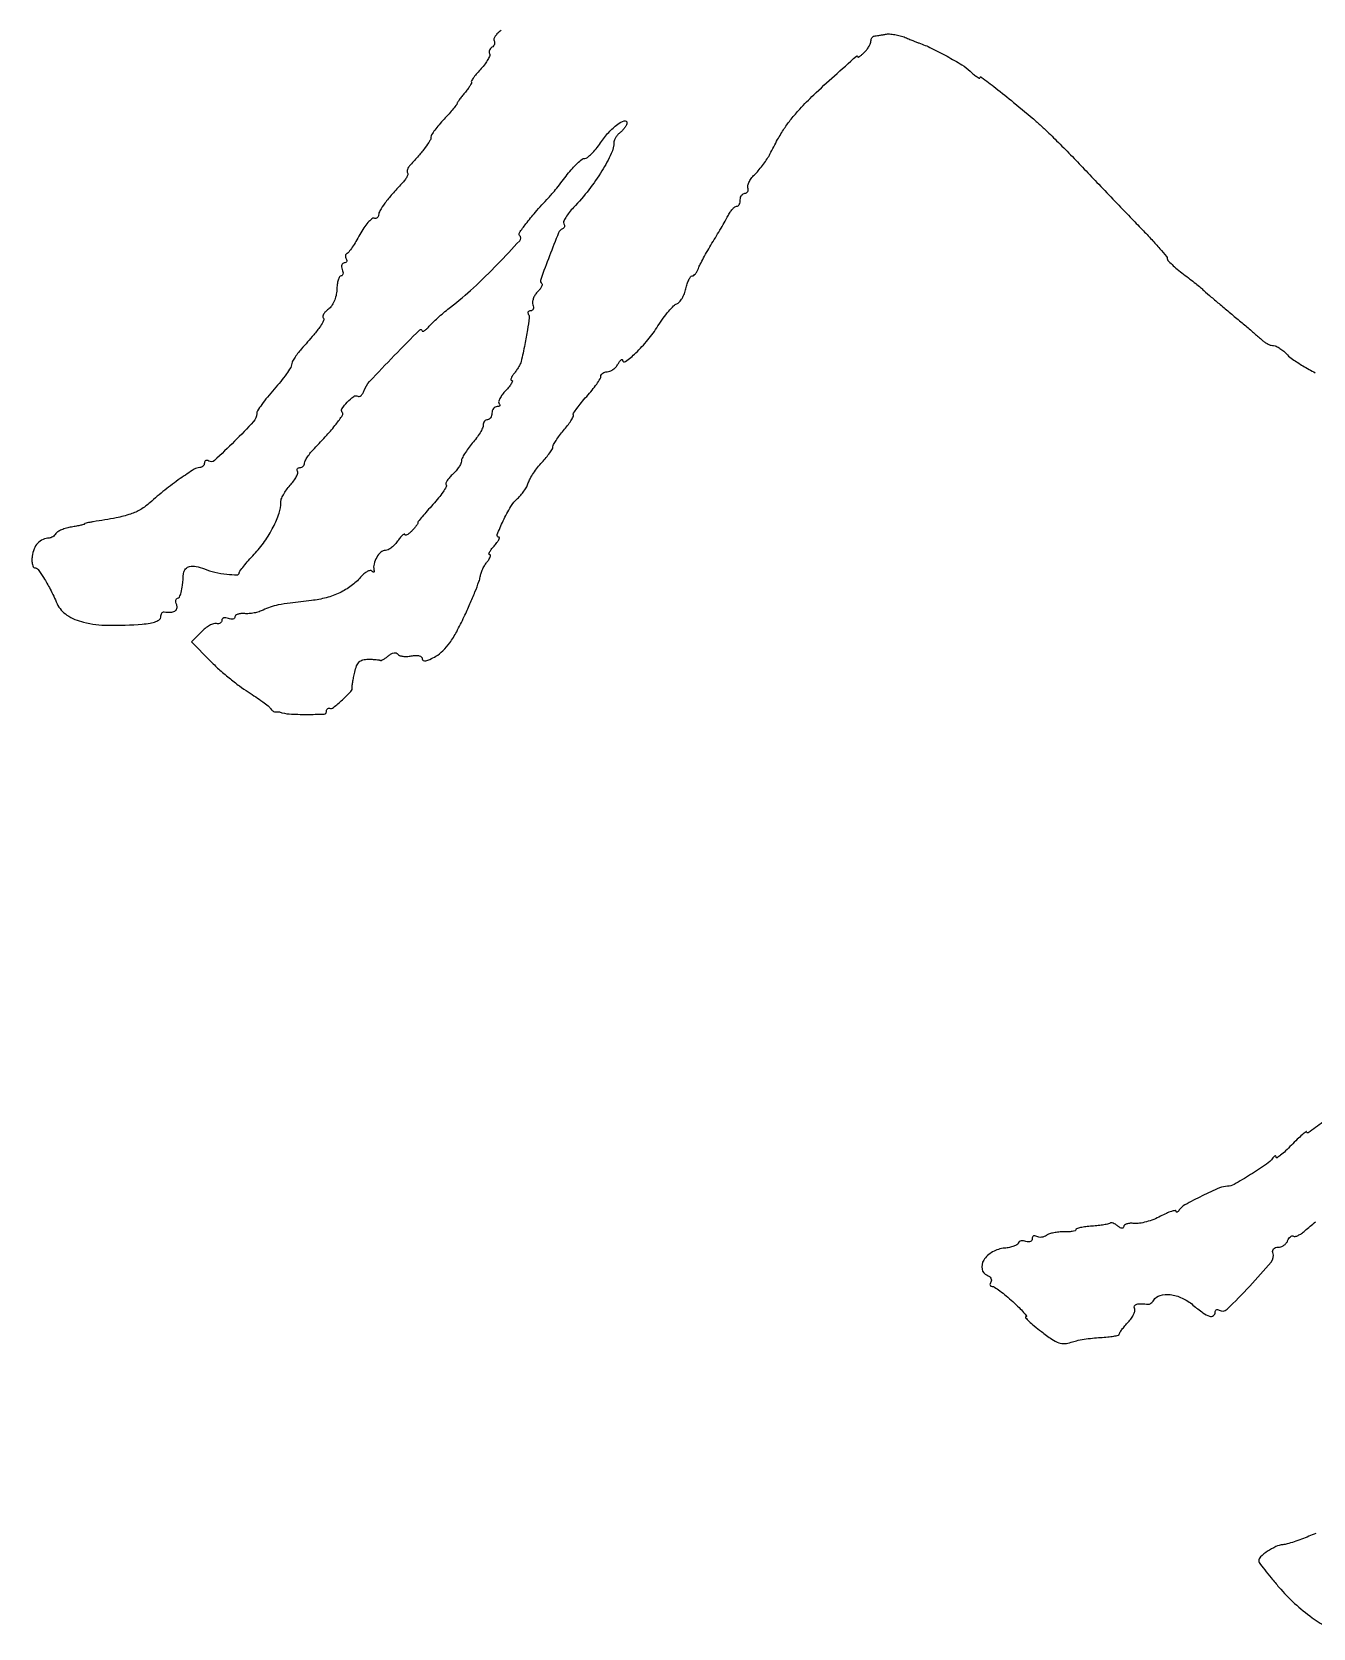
# Model space of a CAD drawing. Extents: x 0 to 604, y 0 to 736.
# Drawn here: x 0.4 to 294.5, y 1.6 to 368 of the extents above; entities that cross this region are included whole.
import ezdxf

# ---------------------------------------------------------------- set-up
doc = ezdxf.new("R2010")
doc.units = 0

msp = doc.modelspace()

# ---------------------------------------------------------------- linework, layer by layer
for points in [[(108.091679, 368.351661, 0.037068), (107.316933, 367.718572, 0.054132), (106.747381, 367.047051, 0.069177), (106.448004, 366.438409, 0.221669), (106.499582, 366.000676, -0.118976), (106.623491, 365.62264, -0.100653), (106.57271, 365.20408, -0.092279), (106.35408, 364.808968, -0.08213), (106, 364.5, 0.076419), (105.642974, 364.195529, 0.089521), (105.416872, 363.812777, 0.100753), (105.354726, 363.412896, 0.127414), (105.464952, 363.056708, -0.234816), (105.508765, 362.583378, -0.036678), (105.09504, 361.709786, -0.03428), (104.411306, 360.675585, -0.023685), (103.506951, 359.602001, 0.012076), (102.58212, 358.554448, 0.018559), (101.838591, 357.600354, 0.013429), (101.290513, 356.795821, 0.265801), (101.275687, 356.508615, -0.238422), (101.275661, 356.231807, -0.02049), (100.920045, 355.594818, -0.023542), (100.404199, 354.836299, -0.015951), (99.75, 354.020989, 0.008605), (99.079571, 353.210147, 0.012224), (98.514062, 352.465068, 0.008319), (98.071694, 351.829628, 0.148964), (98, 351.594324, -0.171529), (97.91277, 351.347533, -0.004003), (97.11875, 350.380581, -0.008411), (96.149691, 349.258465, -0.00555), (95, 348, 0.012706), (93.851003, 346.70557, 0.017048), (92.88125, 345.472544, 0.014229), (92.150008, 344.412575, 0.144861), (92, 343.905676, -0.141919), (91.756785, 343.066053, -0.017475), (90.669524, 341.472896, -0.018784), (89.163722, 339.577561, -0.012345), (87.297619, 337.507456, 0.041334), (86.87659, 336.982189, 0.059891), (86.605804, 336.453604, 0.077759), (86.514743, 336.0011, 0.210211), (86.630952, 335.702381, -0.273083), (86.717019, 335.368427, -0.050792), (86.470759, 334.7562, -0.041912), (85.9969, 334.013164, -0.026869), (85.333333, 333.233618, 0.010941), (83.108704, 330.782755, 0.020153), (81.426514, 328.680566, 0.021163), (80.27778, 326.973218, 0.138355), (80, 325.988569, -0.114082), (79.917413, 325.631315, -0.127855), (79.688108, 325.36383, -0.119304), (79.343457, 325.230038, -0.091264), (78.93824, 325.25, 0.243925), (78.39748, 325.113499, 0.032742), (77.545576, 324.251608, 0.031766), (76.603777, 323.014272, 0.021626), (75.68824, 321.500155, -0.010209), (74.794953, 319.943668, -0.013794), (73.920653, 318.576692, -0.010772), (73.144238, 317.484874, -0.129078), (72.743769, 317.164745, 0.134504), (72.499867, 316.965471, 0.117223), (72.375723, 316.659091, 0.100517), (72.393771, 316.289286, 0.07626), (72.552786, 315.91459, -0.0892), (72.69049, 315.565419, -0.168006), (72.650126, 315.268661, -0.177249), (72.438454, 315.070735, -0.100587), (72.090402, 315, 0.172457), (71.747127, 314.877971, 0.149855), (71.53372, 314.559375, 0.105471), (71.493584, 314.074174, 0.059765), (71.638374, 313.5, -0.048926), (71.796623, 312.92515, -0.089241), (71.793153, 312.439955, -0.138688), (71.635011, 312.121387, -0.210985), (71.356989, 311.99772, 0.277156), (71.018398, 311.79319, 0.047213), (70.718016, 311.067189, 0.039889), (70.491359, 310.045019, 0.025552), (70.385193, 308.83316, -0.047694), (70.20907, 307.502614, -0.044703), (69.782458, 306.198991, -0.047535), (69.175025, 305.088707, -0.086166), (68.458194, 304.345772, 0.035415), (67.807017, 303.794871, 0.058252), (67.35307, 303.235179, 0.082629), (67.148751, 302.752184, 0.260865), (67.240849, 302.425817, -0.313819), (67.361188, 301.753932, -0.043804), (66.621627, 300.457747, -0.025388), (65.095684, 298.478596, -0.005488), (62.25, 295.224553, 0.019931), (61.388554, 294.180096, 0.023378), (60.660531, 293.122912, 0.02319), (60.136264, 292.185529, 0.116098), (59.998616, 291.603977, -0.143412), (59.807892, 290.95572, -0.012183), (58.823451, 289.502418, -0.015358), (57.531144, 287.804107, -0.011281), (56, 286, 0.011179), (54.468844, 284.196622, 0.015247), (53.176549, 282.50054, 0.012036), (52.19117, 281.049438, 0.143777), (52.001384, 280.406093, -0.188622), (51.272758, 278.550288, -0.010692), (46.910663, 274.037084, -0.008429), (42.309738, 269.627368, -0.337197), (40.999874, 269.500078, 0.082605), (40.617823, 269.656558, 0.161211), (40.293713, 269.625423, 0.182293), (40.078276, 269.413969, 0.108954), (40, 269.059017, -0.099781), (39.918536, 268.654867, -0.098116), (39.68665, 268.311086, -0.097768), (39.340391, 268.080819, -0.0983), (38.933278, 268, 0.144114), (37.621367, 267.61385, 0.010428), (34.454825, 265.478182, 0.014759), (30.928202, 262.831886, 0.014004), (27.5, 259.936935, -0.049969), (25.391946, 258.401808, -0.051304), (23.039307, 257.331249, -0.033859), (19.782328, 256.475859, -0.009055), (14.5, 255.563498, 0.009607), (13.733284, 255.430199, 0.015534), (13.0875, 255.284151, 0.009337), (12.570295, 255.13981, 0.331381), (12.5, 255.045393, -0.343877), (12.42463, 254.948763, -0.004406), (11.624253, 254.755317, -0.010507), (10.661732, 254.552858, -0.006427), (9.518733, 254.352588, 0.027456), (8.331254, 254.092653, 0.031006), (7.227993, 253.711812, 0.032561), (6.344893, 253.274853, 0.123787), (5.906929, 252.849408, -0.05638), (5.599864, 252.458796, -0.0496), (5.200705, 252.12746, -0.052389), (4.77437, 251.900595, -0.095015), (4.388197, 251.824373, 0.104372), (2.964381, 251.515829, 0.099353), (1.757851, 250.65548, 0.090521), (0.895481, 249.318147, 0.070832), (0.466132, 247.642016, 0.03049), (0.417118, 246.629573, 0.049777), (0.51316, 245.776092, 0.067017), (0.724972, 245.187376, 0.279882), (1.03349, 245, -0.235824), (1.819384, 244.607507, -0.02122), (3.102994, 242.739255, -0.022306), (4.582354, 240.124988, -0.011712), (6.19703, 236.755937, 0.144455), (8.450461, 234.136492, 0.084629), (12.283507, 232.495134, 0.056292), (17.921059, 231.796673, 0.022174), (25.75, 232.059354, 0.022963), (27.536605, 232.28167, 0.049483), (28.871945, 232.649229, 0.07281), (29.721169, 233.127435, 0.232188), (30, 233.695508, -0.056323), (30.055416, 234.185896, -0.084904), (30.220312, 234.582019, -0.113533), (30.46449, 234.82398, -0.179734), (30.75, 234.881579, 0.044367), (32.235429, 234.780524, 0.123113), (33.238128, 235.053437, 0.208694), (33.693162, 235.653772, 0.152032), (33.638374, 236.5, -0.042672), (33.472353, 237.074941, -0.079011), (33.453873, 237.559375, -0.127732), (33.578668, 237.877671, -0.240231), (33.81858, 238, 0.288955), (34.278034, 238.289712, 0.050894), (34.638266, 239.295499, 0.030704), (34.947521, 240.986959, 0.008231), (35.228639, 243.706967, -0.155852), (35.662217, 244.744774, -0.164028), (36.608744, 245.313023, -0.104916), (38.080136, 245.322514, -0.043263), (40, 244.751504, 0.036996), (42.433259, 243.994527, 0.029398), (45.146517, 243.531941, 0.023503), (47.510391, 243.382607, 0.414918), (48.008674, 243.866268, -0.16046), (48.142953, 244.255887, -0.007419), (49.018595, 245.372707, -0.011677), (50.124639, 246.677539, -0.008056), (51.434522, 248.10465, 0.037471), (53.806224, 251.014842, 0.033969), (55.804145, 254.340482, 0.035513), (57.166176, 257.543453, 0.093698), (57.522954, 260, -0.104292), (57.646461, 260.740766, -0.031991), (58.129015, 261.773796, -0.030466), (58.83222, 262.890761, -0.029103), (59.675979, 263.932073, 0.026356), (60.48816, 264.923239, 0.037282), (61.093243, 265.889991, 0.041295), (61.442749, 266.711682, 0.221835), (61.387473, 267.182073, -0.107817), (61.277696, 267.493624, -0.181686), (61.341545, 267.759734, -0.162125), (61.574441, 267.938409, -0.083432), (61.940983, 268, 0.097729), (62.345165, 268.079762, 0.097627), (62.688914, 268.307102, 0.098247), (62.919102, 268.646489, 0.100363), (63, 269.045455, -0.12378), (63.13735, 269.59177, -0.024607), (63.660937, 270.461655, -0.024667), (64.388646, 271.438338, -0.020778), (65.25, 272.398476, 0.00975), (68.091227, 275.42841, 0.018803), (70.223674, 277.979929, 0.01454), (71.716236, 280.029229, 0.361013), (71.65613, 280.677204, -0.356027), (71.571579, 281.508744, -0.044517), (72.784128, 283.033877, -0.043361), (74.27134, 284.347343, -0.306694), (75.185442, 284.385391, 0.210036), (75.55132, 284.334009, 0.113196), (75.958369, 284.556362, 0.078686), (76.347727, 285.029708, 0.04818), (76.652998, 285.686618, -0.103621), (77.9281, 287.788769, -0.005065), (83.578059, 293.711033, -0.003422), (89.424499, 299.634596, -0.668073), (90, 299.396117, 0.502675), (90.143854, 299.289185, 0.080878), (90.514062, 299.469731, 0.038416), (91.077439, 299.936551, 0.016945), (91.75, 300.632695, -0.018925), (92.630889, 301.537278, -0.00819), (93.867187, 302.676243, -0.008091), (95.223278, 303.846283, -0.010636), (96.5, 304.867007, 0.022456), (101.732954, 309.25735, 0.01524), (107.299323, 314.692183, 0.006563), (112.377846, 320.10277, 0.40116), (112.350682, 321.315985, -0.362204), (112.295512, 321.924691, -0.012767), (113.790676, 323.974678, -0.016616), (115.961946, 326.611263, -0.007305), (119, 329.960245, 0.013867), (119.761382, 330.82201, 0.004072), (120.882137, 332.186169, 0.004086), (122.118528, 333.742156, 0.004378), (123.300891, 335.282992, -0.018991), (124.461147, 336.706861, -0.024861), (125.631259, 337.910136, -0.023828), (126.674131, 338.792129, -0.163604), (127.300891, 339.006833, 0.166745), (127.909928, 339.219636, 0.027572), (128.857308, 340.053456, 0.027682), (129.902795, 341.201708, 0.021334), (130.915476, 342.560209, -0.034962), (132.812326, 344.965257, -0.046539), (134.866774, 346.841457, -0.088289), (136.384297, 347.61412, -0.503453), (137, 347.157628, -0.115144), (136.898266, 346.721717, -0.037253), (136.559375, 346.14732, -0.034875), (136.074028, 345.543717, -0.032793), (135.5, 345, 0.034968), (134.926003, 344.451561, 0.036095), (134.440625, 343.833972, 0.038617), (134.103016, 343.239847, 0.110332), (134, 342.778684, -0.110835), (133.400516, 340.107496, -0.027449), (131.250031, 336.137337, -0.027003), (128.247632, 331.79823, -0.025561), (124.742907, 327.72403, 0.022179), (123.724045, 326.555687, 0.032607), (122.9465, 325.437531, 0.034073), (122.462686, 324.495157, 0.244654), (122.499138, 324.001395, -0.088863), (122.634509, 323.65881, -0.10964), (122.627879, 323.316275, -0.118329), (122.48008, 323.027692, -0.116287), (122.216569, 322.83541, 0.198873), (121.28255, 321.889994, 0.005929), (119.204203, 316.607726, 0.004858), (117.212732, 311.207141, 0.289982), (117.430881, 310.235786, -0.264022), (117.509724, 309.949941, -0.058605), (117.322029, 309.457577, -0.046331), (116.938906, 308.864924, -0.02974), (116.394871, 308.252013, 0.057763), (115.856595, 307.57259, 0.056446), (115.483059, 306.782904, 0.061436), (115.32061, 306.00682, 0.112985), (115.411105, 305.371061, -0.066181), (115.536263, 304.846552, -0.113669), (115.480814, 304.402749, -0.152205), (115.257499, 304.110666, -0.155216), (114.909598, 304, 0.07874), (114.55179, 303.9433, 0.156682), (114.321565, 303.777145, 0.184999), (114.253471, 303.53009, 0.114664), (114.350842, 303.241343, -0.168964), (114.536366, 302.407028, -0.008907), (114.166577, 299.659226, -0.012833), (113.561514, 296.281447, -0.007975), (112.687242, 292.350882, -0.053608), (112.491024, 291.79957, -0.019716), (112.102811, 291.069058, -0.019278), (111.612517, 290.298119, -0.021935), (111.083724, 289.600882, 0.028027), (110.628893, 288.985748, 0.065064), (110.379439, 288.470259, 0.145285), (110.36884, 288.141238, 0.340975), (110.551869, 288, -0.494993), (110.688041, 287.821442, -0.067654), (110.473189, 287.31727, -0.036915), (109.947991, 286.568606, -0.017165), (109.165168, 285.675813, 0.028336), (108.377741, 284.736252, 0.043826), (107.821619, 283.835836, 0.053923), (107.5434, 283.092049, 0.264844), (107.65752, 282.675813, -0.108072), (107.822385, 282.418653, -0.250807), (107.792105, 282.19852, -0.178164), (107.566887, 282.047724, -0.059412), (107.166667, 282, 0.127718), (106.721743, 281.884466, 0.100747), (106.342708, 281.559375, 0.089419), (106.087877, 281.073075, 0.076226), (106, 280.5, -0.064853), (105.925306, 279.926543, -0.082425), (105.70625, 279.440625, -0.098894), (105.381354, 279.115568, -0.148195), (105, 279, 0.124164), (104.618522, 278.903785, 0.100671), (104.293391, 278.632812, 0.090501), (104.074685, 278.227504, 0.078495), (103.998779, 277.75, -0.11317), (103.846429, 277.08849, -0.022469), (103.2639, 276.013685, -0.022734), (102.455451, 274.798533, -0.019441), (101.498779, 273.594461, 0.018551), (100.542153, 272.394833, 0.022051), (99.734016, 271.193016, 0.021533), (99.149427, 270.135103, 0.115958), (99, 269.499448, -0.112847), (98.867842, 268.921343, -0.034119), (98.419427, 268.133972, -0.03226), (97.779974, 267.293524, -0.030091), (97.023581, 266.521341, 0.029052), (96.298701, 265.784395, 0.041983), (95.756851, 265.049204, 0.049118), (95.447593, 264.413973, 0.231109), (95.486705, 264.021511, -0.27436), (95.49499, 263.562125, -0.018735), (94.77984, 262.408605, -0.022586), (93.758441, 261.029881, -0.0147), (92.463124, 259.529466, 0.005481), (91.135954, 258.048259, 0.008301), (90.017293, 256.728305, 0.00394), (89.100489, 255.591225, 0.169258), (89, 255.302879, -0.149512), (88.923055, 255.051312, -0.015778), (88.559375, 254.547453, -0.018396), (88.074483, 253.964165, -0.013768), (87.5, 253.357143, -0.025006), (86.923239, 252.835357, -0.06144), (86.440625, 252.530986, -0.153161), (86.136582, 252.489385, -0.365827), (86, 252.651078, 0.518016), (85.860049, 252.749913, 0.100707), (85.542718, 252.558933, 0.038634), (85.042072, 252.022671, 0.015706), (84.443296, 251.222506, -0.036856), (83.748951, 250.372064, -0.03936), (82.951334, 249.652861, -0.042716), (82.171714, 249.153493, -0.121672), (81.550285, 249, 0.189188), (80.524505, 248.597462, 0.073807), (79.555739, 247.388482, 0.070194), (78.931624, 245.861627, 0.121949), (78.924575, 244.5, -0.052856), (78.969285, 244.16302, -0.281087), (78.880582, 244.00872, -0.276579), (78.701144, 244.015657, -0.051819), (78.434855, 244.231812, 0.250386), (78.020549, 244.357576, 0.074854), (77.378449, 244.126532, 0.055335), (76.623134, 243.603798, 0.035115), (75.86623, 242.845762, -0.055058), (73.699982, 240.842442, -0.048252), (71.05419, 239.2568, -0.04532), (67.989017, 238.127831, -0.037756), (64.576499, 237.482682, 0.003429), (59.682747, 236.90138, 0.017308), (56.965971, 236.463779, 0.030612), (55.109667, 235.978855, 0.039904), (53.490542, 235.300983, -0.043707), (52.564797, 234.92164, -0.027012), (51.423784, 234.633289, -0.026993), (50.256463, 234.469325, -0.043123), (49.25, 234.469946, 0.039723), (48.388276, 234.476328, 0.061922), (47.660938, 234.332154, 0.085038), (47.168968, 234.070351, 0.232058), (47, 233.725892, -0.190893), (46.877345, 233.416332, -0.145532), (46.559375, 233.231193, -0.097422), (46.074455, 233.209842, -0.054097), (45.5, 233.361626, 0.058774), (44.925775, 233.507635, 0.104118), (44.440625, 233.470739, 0.14927), (44.122159, 233.262206, 0.175443), (44, 232.924778, -0.13378), (43.90118, 232.56205, -0.129639), (43.631191, 232.294428, -0.110058), (43.224148, 232.166762, -0.07776), (42.744481, 232.200644, 0.144275), (42.110733, 232.162035, 0.040511), (41.199301, 231.745799, 0.03726), (40.197746, 231.084068, 0.031773), (39.247363, 230.247363), (37.005765, 228.005765), (41.316605, 223.633019, 0.016076), (43.290073, 221.755912, 0.0107), (45.664293, 219.728251, 0.010777), (48.055068, 217.857863, 0.020652), (50.063723, 216.480646, -0.008233), (51.807298, 215.347778, -0.010461), (53.376561, 214.242608, -0.008638), (54.64861, 213.27202, -0.08087), (55.111803, 212.7651, 0.047922), (55.39315, 212.413414, 0.050752), (55.73136, 212.129195, 0.056432), (56.073067, 211.949248, 0.126927), (56.361803, 211.91459, -0.017365), (56.624472, 211.940497, -0.017835), (56.885967, 211.9478, -0.017883), (57.112546, 211.937936, -0.068701), (57.25, 211.907709, 0.073568), (59.483319, 211.439226, 0.015953), (63.433509, 211.328602, 0.008434), (67.482878, 211.412731, 0.403231), (68, 211.949694, -0.072865), (68.056084, 212.3325, -0.11602), (68.220313, 212.618035, -0.144861), (68.4648, 212.761322, -0.141979), (68.75, 212.75, 0.256808), (69.609578, 212.907307, 0.015169), (71.683427, 214.704634, 0.015737), (73.639245, 216.623625, 0.231272), (73.924201, 217.516648, -0.072095), (73.923617, 217.853879, -0.005466), (74.063149, 218.757891, -0.00744), (74.258219, 219.836309, -0.005594), (74.503657, 221.016648, -0.037611), (74.94574, 222.490619, -0.108948), (75.529208, 223.374196, -0.129437), (76.363817, 223.844003, -0.063901), (77.579455, 224, -0.009569), (78.531832, 223.981771, -0.012959), (79.390692, 223.926562, -0.009933), (80.098052, 223.848454, -0.124496), (80.346305, 223.75, 0.259526), (80.567558, 223.723898, 0.027865), (81.050504, 223.954889, 0.028658), (81.632632, 224.319163, 0.019071), (82.257278, 224.798558, -0.049571), (82.90397, 225.234995, -0.079208), (83.531755, 225.454608, -0.109701), (84.048226, 225.433887, -0.191955), (84.387105, 225.182668, 0.169021), (84.778862, 224.864346, 0.052179), (85.527636, 224.678563, 0.045504), (86.468551, 224.633367, 0.0365), (87.476133, 224.750687, -0.036031), (88.516887, 224.872857, -0.07814), (89.314961, 224.783789, -0.125575), (89.812571, 224.50089, -0.203753), (90, 224.060041, 0.303231), (90.236955, 223.705251, 0.149334), (90.801478, 223.650523, 0.062107), (91.765236, 223.974063, 0.01897), (93.127474, 224.693464, 0.065539), (94.75585, 225.943487, 0.040854), (96.314757, 227.781038, 0.031627), (97.904952, 230.325088, 0.015061), (99.637808, 233.776599, 0.006065), (100.954083, 236.700178, 0.00741), (102.111047, 239.466734, 0.006316), (103.017784, 241.813964, 0.051186), (103.306946, 242.929068, -0.044904), (103.512142, 243.763273, -0.025907), (103.898593, 244.723177, -0.025722), (104.390307, 245.654048, -0.038849), (104.919057, 246.402469, 0.027387), (105.374143, 247.016302, 0.063216), (105.627055, 247.530725, 0.140458), (105.644037, 247.859631, 0.349044), (105.467457, 248, -0.448239), (105.321129, 248.164163, -0.090703), (105.450076, 248.5875, -0.044601), (105.859056, 249.231613, -0.020177), (106.5, 250, 0.017325), (107.148249, 250.768197, 0.03692), (107.58195, 251.4125, 0.066197), (107.759147, 251.847957, 0.490804), (107.641568, 252, -0.527509), (107.217804, 252.619449, -0.018155), (108.592628, 255.807401, -0.023694), (110.323549, 259.045959, -0.079175), (111.863887, 260.888718, 0.037191), (112.61857, 261.651723, 0.02586), (113.356116, 262.614186, 0.026183), (113.970962, 263.61748, 0.047879), (114.345918, 264.5, -0.051739), (114.75995, 265.454012, -0.018993), (115.529892, 266.707492, -0.01859), (116.481299, 268.023445, -0.021209), (117.488964, 269.206356, 0.015113), (118.450524, 270.307665, 0.019442), (119.262383, 271.378601, 0.017572), (119.863408, 272.306786, 0.135697), (120, 272.800817, -0.129239), (120.131418, 273.300756, -0.016357), (120.716463, 274.261841, -0.018309), (121.505039, 275.375491, -0.014276), (122.439023, 276.52739, 0.014781), (123.35956, 277.665053, 0.020818), (124.106058, 278.735173, 0.017665), (124.641316, 279.644234, 0.193272), (124.689023, 280.057312, -0.212279), (124.754408, 280.485592, -0.012462), (125.510213, 281.602848, -0.017085), (126.518474, 282.918581, -0.011617), (127.75, 284.347733, 0.013133), (128.994678, 285.801032, 0.017374), (130.045312, 287.191082, 0.01483), (130.833484, 288.386725, 0.139178), (131, 288.97335, -0.139981), (131.111796, 289.364851, -0.099953), (131.426029, 289.698422, -0.085253), (131.895991, 289.923069, -0.069061), (132.45031, 290, 0.100292), (133.080138, 290.127617, 0.054217), (133.774005, 290.514063, 0.050884), (134.422383, 291.080635, 0.055942), (134.919901, 291.75, -0.020109), (135.314762, 292.36927, -0.059903), (135.648701, 292.744305, -0.221128), (135.854894, 292.805472, -0.361343), (135.969591, 292.67742, 0.601712), (136.665301, 292.340932, 0.033374), (139.013121, 294.316814, 0.02859), (141.7856, 297.308887, 0.031256), (144.110709, 300.513518, -0.015686), (145.320461, 302.294987, -0.018865), (146.57081, 303.887419, -0.017826), (147.708418, 305.135778, -0.107847), (148.436091, 305.613849, 0.121169), (149.034824, 306.030152, 0.045419), (149.642453, 306.861279, 0.041651), (150.166706, 307.926747, 0.039471), (150.518348, 309.08354, -0.024708), (150.822265, 310.200725, -0.036229), (151.206895, 311.14329, -0.039898), (151.611633, 311.819076, -0.242445), (151.962824, 312, 0.167617), (152.316436, 312.121969, 0.054164), (152.718766, 312.514063, 0.046981), (153.102941, 313.080252, 0.037859), (153.407345, 313.75, -0.028815), (153.808883, 314.677601, -0.006973), (154.581281, 316.160937, -0.007131), (155.516844, 317.840233, -0.007033), (156.504146, 319.5, 0.003171), (157.531067, 321.196411, 0.002759), (158.585558, 322.985937, 0.002776), (159.521713, 324.615623, 0.008182), (160.140684, 325.75, -0.027204), (160.65415, 326.611416, -0.03492), (161.220902, 327.339063, -0.037494), (161.76056, 327.856415, -0.174063), (162.160515, 328, 0.173704), (162.480842, 328.114746, 0.093425), (162.753401, 328.440625, 0.073734), (162.937834, 328.926154, 0.054008), (163, 329.5, -0.070529), (163.081267, 330.073262, -0.086171), (163.318229, 330.559375, -0.100211), (163.670216, 330.884375, -0.137303), (164.083333, 331, 0.123589), (164.463892, 331.095525, 0.143191), (164.729617, 331.356462, 0.125286), (164.834644, 331.750058, 0.083504), (164.76217, 332.213489, -0.153129), (164.75133, 332.820576, -0.048783), (165.093578, 333.668741, -0.043447), (165.684273, 334.594659, -0.036569), (166.458382, 335.463489, 0.025222), (167.354574, 336.424558, 0.015612), (168.312147, 337.63615, 0.01565), (169.185161, 338.895124, 0.027044), (169.819139, 340, -0.009628), (171.578651, 343.329852, -0.020068), (173.100958, 345.838066, -0.022566), (174.696643, 348.02313, -0.016232), (176.662335, 350.317772, -0.01794), (179.855793, 353.567422, -0.006546), (184.597797, 357.942296, -0.001717), (189.6573, 362.457628, -0.646622), (190, 362.303434, 0.545872), (190.104403, 362.2363, 0.046159), (190.440625, 362.428866, 0.02926), (190.923908, 362.812446, 0.014003), (191.5, 363.357143, 0.032161), (192.074034, 364.010186, 0.032192), (192.559375, 364.73125, 0.03396), (192.89773, 365.413868, 0.098387), (193, 365.928571, -0.067305), (193.056153, 366.343835, -0.077632), (193.220313, 366.707743, -0.089042), (193.463713, 366.965717, -0.134599), (193.75, 367.076511, 0.012231), (194.157067, 367.128126, 0.002939), (194.829277, 367.234169, 0.003017), (195.599644, 367.36512, 0.002987), (196.370943, 367.505778, -0.060746), (197.273887, 367.564565, -0.026818), (198.464582, 367.433117, -0.02606), (199.727104, 367.156511, -0.031764), (200.870943, 366.763061, 0.001058), (201.914319, 366.330897, 0.001364), (202.874589, 365.938595, 0.001035), (203.681079, 365.613623, 0.012013), (204, 365.49469, -0.029777), (206.827991, 364.324086, -0.012874), (210.4487, 362.449477, -0.011972), (213.860512, 360.462183, -0.049941), (215.75, 359.02228, 0.013549), (216.613968, 358.258575, 0.027641), (217.339062, 357.717005, 0.039884), (217.851765, 357.432561, 0.545519), (218, 357.527994, -0.618869), (218.311243, 357.683146, -0.003527), (221.625546, 355.148031, -0.007775), (225.739817, 351.85099, -0.003733), (230.920304, 347.5, -0.014985), (232.758506, 345.834917, -0.003878), (235.617229, 343.042047, -0.003942), (238.828062, 339.805496, -0.004009), (241.969287, 336.536754, 0.000854), (245.272578, 333.055669, 0.000612), (248.976916, 329.17481, 0.000618), (252.51391, 325.487476, 0.00133), (255.25, 322.657247, -0.005928), (257.453538, 320.335548, -0.008959), (259.310938, 318.258045, -0.00443), (260.826718, 316.468434, -0.175232), (261, 315.989182, 0.19187), (261.168529, 315.566175, 0.013013), (262.101562, 314.631071, 0.017161), (263.313337, 313.55498, 0.011944), (264.75, 312.421552, -0.003147), (266.222774, 311.301097, -0.004197), (267.545313, 310.263919, -0.002973), (268.640254, 309.379579, -0.04249), (269, 309.030558, 0.035867), (269.386062, 308.645964, 0.001074), (271.11362, 307.162148, 0.00213), (273.160582, 305.426663, 0.001469), (275.493175, 303.477695, -0.001326), (277.885233, 301.480199, -0.001611), (280.11603, 299.59501, -0.001357), (281.983634, 297.99765, -0.011195), (282.814604, 297.25, 0.041879), (283.416778, 296.771603, 0.034957), (284.126798, 296.367188, 0.03633), (284.833223, 296.088924, 0.075797), (285.416441, 296, -0.112494), (286.034853, 295.859081, -0.034229), (286.8755, 295.381632, -0.032352), (287.772099, 294.700548, -0.030244), (288.595012, 293.894918, 0.061448), (289.787036, 292.865119, 0.012575), (292.143535, 291.372492, 0.013065), (294.989005, 289.768328, 0.011942)], [(296.742916, 117.705037, -0.005115), (293.376262, 115.272528, -0.608387), (293, 115.4673, 0.627037), (292.851364, 115.539223, 0.011226), (291.971875, 114.810528, 0.014006), (290.84322, 113.775056, 0.007416), (289.5, 112.432342, -0.011109), (288.155175, 111.107736, -0.022142), (287.023627, 110.132519, -0.027037), (286.195366, 109.549937, -0.583035), (285.984687, 109.664151, 0.137637), (285.91584, 109.893296, 0.31832), (285.758058, 109.95797, 0.141494), (285.519131, 109.824804, 0.038022), (285.234687, 109.490641, -0.084656), (283.756519, 108.049553, -0.011433), (280.121059, 105.662915, -0.009252), (276.345747, 103.402164, -0.131005), (274.837165, 103, 0.103197), (272.979882, 102.612542, 0.011178), (268.984067, 100.762121, 0.010467), (265.057447, 98.732962, 0.118232), (263.765313, 97.568958, -0.031345), (263.480807, 97.205999, -0.111307), (263.241942, 97.034889, -0.317512), (263.088786, 97.068332, -0.182115), (263.015313, 97.251943, 0.459829), (262.797964, 97.430759, 0.034796), (261.959087, 97.222695, 0.029191), (260.807755, 96.774747, 0.01565), (259.441155, 96.096458, -0.030127), (257.899398, 95.38607, -0.026207), (256.210631, 94.828055, -0.027084), (254.626293, 94.486095, -0.067039), (253.441155, 94.457002, 0.038176), (252.506077, 94.487889, 0.060666), (251.717089, 94.356933, 0.084289), (251.182985, 94.096394, 0.241743), (251, 93.740042, -0.180981), (250.889064, 93.443595, -0.242157), (250.626663, 93.338954, -0.113391), (250.202195, 93.480338, -0.03636), (249.657991, 93.868879, 0.034083), (249.111487, 94.262828, 0.049745), (248.579272, 94.524554, 0.062087), (248.135527, 94.630148, 0.22756), (247.87028, 94.536947, -0.145074), (247.525684, 94.349917, -0.010835), (246.465018, 94.148729, -0.014289), (245.166753, 93.96947, -0.010347), (243.712289, 93.841235, 0.014913), (242.289274, 93.702671, 0.024048), (241.090485, 93.490743, 0.020756), (240.179335, 93.243895, 0.327156), (240, 92.999147, -0.323133), (239.83828, 92.775039, -0.036158), (239.192187, 92.611204, -0.033107), (238.304119, 92.513238, -0.020268), (237.25, 92.509919, 0.030255), (236.108664, 92.483538, 0.028358), (234.953493, 92.320393, 0.029532), (233.946248, 92.056699, 0.080653), (233.293805, 91.720295, -0.069655), (232.754726, 91.427245, -0.062416), (232.135312, 91.279485, -0.065739), (231.532716, 91.292616, -0.10046), (231.043805, 91.472927, 0.088521), (230.645269, 91.630719, 0.167359), (230.306618, 91.58602, 0.177785), (230.080824, 91.346555, 0.101378), (230, 90.952028, -0.140985), (229.885156, 90.552834, -0.152578), (229.578353, 90.290338, -0.120928), (229.113391, 90.213287, -0.072613), (228.564608, 90.336834, 0.062558), (227.992303, 90.477769, 0.083372), (227.458446, 90.451129, 0.102783), (227.045696, 90.266279, 0.156348), (226.814608, 89.952444, -0.181196), (226.508526, 89.576266, -0.043052), (225.76613, 89.223827, -0.03881), (224.787076, 88.942722, -0.029946), (223.687112, 88.785308, 0.108809), (220.916046, 87.931053, 0.120541), (218.879679, 86.012097, 0.193414), (218.483401, 83.984825, 0.259425), (219.662014, 82.576203, -0.074543), (220.174969, 82.285753, -0.103896), (220.513664, 81.883411, -0.124152), (220.626162, 81.43466, -0.138925), (220.504365, 81.007063, 0.069815), (220.334937, 80.621647, 0.144551), (220.33896, 80.295825, 0.189938), (220.510791, 80.08109, 0.130872), (220.815291, 80, -0.147529), (221.362768, 79.834868, -0.012173), (222.596902, 78.971875, -0.015459), (224.03808, 77.840621, -0.011288), (225.569725, 76.5, -0.010186), (226.978107, 75.156197, -0.02038), (228.024246, 74.028125, -0.024322), (228.664299, 73.200599, -0.60642), (228.559727, 73, 0.649256), (228.476933, 72.81415, 0.019692), (229.261054, 72.008715, 0.017294), (230.489018, 70.921139, 0.008606), (232.11431, 69.625413, 0.015009), (234.528658, 67.880489, 0.062375), (236.126856, 67.066215, 0.099346), (237.474173, 66.864537, 0.078118), (238.922472, 67.166236, -0.03597), (240.150062, 67.531746, -0.013694), (241.904554, 67.86934, -0.013479), (243.838024, 68.133437, -0.016077), (245.672472, 68.274312, 0.012512), (247.331502, 68.389825, 0.020425), (248.728789, 68.580156, 0.015494), (249.81394, 68.808286, 0.346048), (250, 69.044928, -0.146559), (250.100218, 69.379487, -0.013409), (250.602486, 70.099797, -0.016437), (251.265448, 70.939021, -0.01214), (252.051016, 71.824384, 0.034947), (252.791384, 72.739635, 0.046494), (253.320349, 73.669146, 0.054663), (253.585284, 74.481557, 0.192214), (253.491999, 75.012946, -0.285138), (253.493009, 75.528873, -0.18564), (253.983479, 75.8988, -0.076038), (255.072236, 76.038171, -0.02715), (256.638197, 75.91459, 0.132613), (256.926893, 75.952523, 0.05717), (257.26864, 76.143032, 0.050997), (257.606863, 76.442482, 0.046913), (257.888197, 76.812202, -0.186783), (259.36845, 77.925352, -0.098955), (261.691091, 78.107355, -0.079405), (264.387426, 77.339177, -0.065967), (266.904847, 75.73352, 0.018161), (269.1958, 73.943768, 0.07749), (270.737019, 73.156615, 0.238264), (271.60195, 73.287583, 0.242786), (272, 74.059017, -0.094336), (272.06882, 74.420531, -0.172542), (272.263885, 74.643858, -0.173117), (272.555621, 74.693423, -0.095042), (272.898331, 74.562835, 0.343125), (274.732609, 74.760781, 0.01276), (279.925138, 80.044381, 0.013685), (284.824739, 85.587882, 0.260194), (285.240194, 87.779419, -0.132815), (285.213385, 88.243799, -0.144427), (285.427172, 88.641454, -0.120598), (285.861669, 88.908206, -0.077798), (286.448051, 89, 0.084009), (287.10819, 89.111704, 0.066072), (287.756882, 89.438938, 0.06623), (288.296271, 89.923028, 0.085382), (288.63617, 90.494256, -0.052445), (288.910348, 91.03241, -0.082433), (289.259616, 91.414545, -0.11433), (289.62499, 91.585726, -0.193368), (289.953341, 91.528837, 0.203761), (290.366696, 91.465706, 0.048198), (291.037418, 91.708095, 0.041956), (291.816537, 92.161424, 0.030752), (292.59937, 92.78458, -0.016687), (294.997499, 94.806247, -0.007575)], [(295.086787, 23.284087, 0.009977), (293.5, 22.630929, -0.012314), (291.824234, 21.950285, -0.011881), (290.096986, 21.344291, -0.011882), (288.551443, 20.883243, -0.041846), (287.532292, 20.695156, 0.084965), (285.928995, 20.254229, 0.03876), (284.032833, 19.180155, 0.035586), (282.422744, 17.92019, 0.212005), (282, 16.96799, 0.162064), (282.128668, 16.581452, 0.003416), (283.36384, 14.954981, 0.00756), (284.863551, 13.067653, 0.004978), (286.642861, 10.940231, 0.030682), (290.225858, 7.229056, 0.029809), (294.269277, 3.945741, 0.024687), (297.951844, 1.569399, 0.339482)]]:
    msp.add_lwpolyline(points, format="xyb")

doc.saveas('drawing.dxf')
